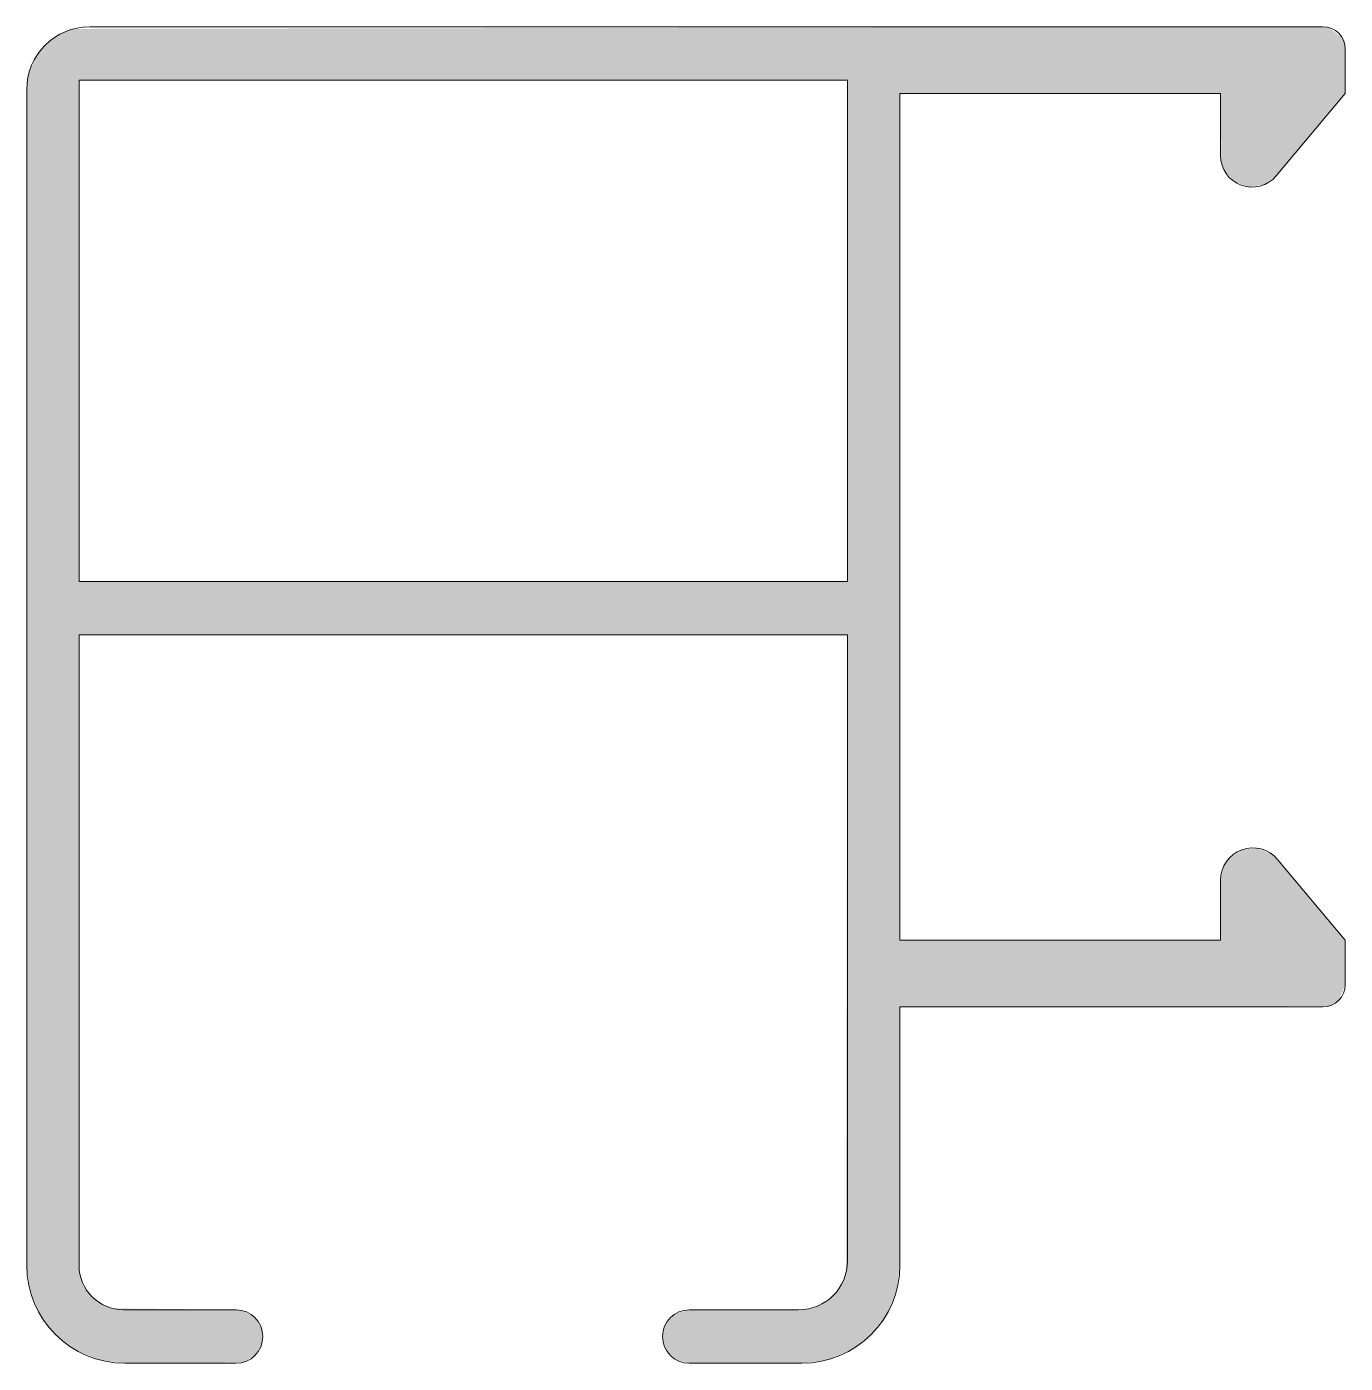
# Model space of a CAD drawing. Header units: metres. Extents: x -29.6 to 0, y 0 to 30.
import ezdxf

# ---------------------------------------------------------------- set-up
doc = ezdxf.new("R2010")
doc.units = ezdxf.units.M
doc.layers.add('A-DETL-GENF', color=92, linetype='Continuous', lineweight=18)

# ---------------------------------------------------------------- blocks, each defined once
blk = doc.blocks.new('31 Harol SC700 - horizontaal-1613339-00_0 Basismaterialen')
at = {"layer": 'A-DETL-GENF'}
h = blk.add_hatch(color=256, dxfattribs=at)
h.paths.add_polyline_path([(-27.399, 0), (-24.744, 0.02), (-24.475, 0.176), (-24.32, 0.445), (-24.32, 0.755), (-24.475, 1.024), (-24.744, 1.179), (-24.9, 1.2), (-27.684, 1.234), (-27.925, 1.334), (-28.132, 1.493), (-28.291, 1.7), (-28.391, 1.941), (-28.425, 2.2), (-28.425, 16.35), (-11.175, 16.35), (-11.212, 2.013), (-11.322, 1.748), (-11.496, 1.521), (-11.723, 1.347), (-11.988, 1.237), (-12.271, 1.2), (-14.727, 1.2), (-15.027, 1.12), (-15.246, 0.9), (-15.327, 0.6), (-15.246, 0.3), (-15.027, 0.08), (-14.727, 0), (-12.199, 0), (-11.63, 0.075), (-11.099, 0.295), (-10.644, 0.644), (-10.294, 1.1), (-10.075, 1.63), (-10, 2.2), (-10, 8), (-0.37, 8.017), (-0.146, 8.146), (0, 8.5), (0, 9.5), (-1.648, 11.431), (-1.973, 11.562), (-2.323, 11.525), (-2.614, 11.329), (-2.715, 11.184), (-2.8, 10.844), (-2.8, 9.5), (-10, 9.5), (-10, 28.5), (-2.8, 28.5), (-2.779, 26.937), (-2.717, 26.776), (-2.488, 26.521), (-2.166, 26.404), (-1.827, 26.452), (-1.55, 26.653), (0, 28.5), (-0.017, 29.629), (-0.067, 29.75), (-0.371, 29.983), (-0.5, 30), (-28.552, 29.952), (-28.893, 29.811), (-29.185, 29.586), (-29.41, 29.293), (-29.551, 28.952), (-29.6, 28.586), (-29.6, 2.2), (-29.525, 1.631), (-29.305, 1.1), (-28.955, 0.644), (-28.499, 0.295), (-27.969, 0.075)])
h.paths.add_polyline_path([(-11.175, 17.55), (-28.425, 17.55), (-28.425, 28.8), (-11.175, 28.8)])
for p, q in [((-0.5, 30), (-28.186, 30)), ((0, 28.5), (0, 29.5)), ((-29.6, 28.586), (-29.6, 2.2)), ((-28.425, 17.55), (-28.425, 28.8)), ((-28.425, 28.8), (-11.175, 28.8)), ((-11.175, 28.8), (-11.175, 17.55)), ((-10, 9.5), (-10, 28.5)), ((-10, 28.5), (-2.8, 28.5)), ((-2.8, 28.5), (-2.8, 27.108)), ((-1.55, 26.653), (0, 28.5)), ((-11.175, 17.55), (-28.425, 17.55)), ((-28.425, 2.2), (-28.425, 16.35)), ((-28.425, 16.35), (-11.175, 16.35)), ((-11.175, 16.35), (-11.175, 2.296)), ((0, 9.5), (-1.519, 11.31)), ((-2.8, 10.844), (-2.8, 9.5)), ((-2.8, 9.5), (-10, 9.5)), ((0, 8.5), (0, 9.5)), ((-10, 2.2), (-10, 8)), ((-10, 8), (-0.5, 8)), ((-24.9, 1.2), (-27.425, 1.2)), ((-12.271, 1.2), (-14.727, 1.2)), ((-14.727, 0), (-12.199, 0)), ((-27.399, 0), (-24.9, 0))]:
    blk.add_line(p, q, dxfattribs=at)
for centre, radius, start, end in [((-28.186, 28.586), 1.414, 90, 180), ((-0.5, 29.5), 0.5, 360, 90), ((-2.092, 27.108), 0.708, 180, 320), ((-2.074, 10.844), 0.725, 40, 180), ((-0.5, 8.5), 0.5, 270, 0), ((-27.399, 2.2), 2.2, 180, 270), ((-27.425, 2.2), 1, 180, 270), ((-12.271, 2.296), 1.097, 270, 0), ((-12.199, 2.2), 2.2, 270, 0), ((-24.9, 0.6), 0.6, 270, 90), ((-14.727, 0.6), 0.6, 90, 270)]:
    blk.add_arc(centre, radius, start, end, dxfattribs=at)

msp = doc.modelspace()

# ---------------------------------------------------------------- block references
msp.add_blockref('31 Harol SC700 - horizontaal-1613339-00_0 Basismaterialen', (0, 0))

doc.saveas('drawing.dxf')
